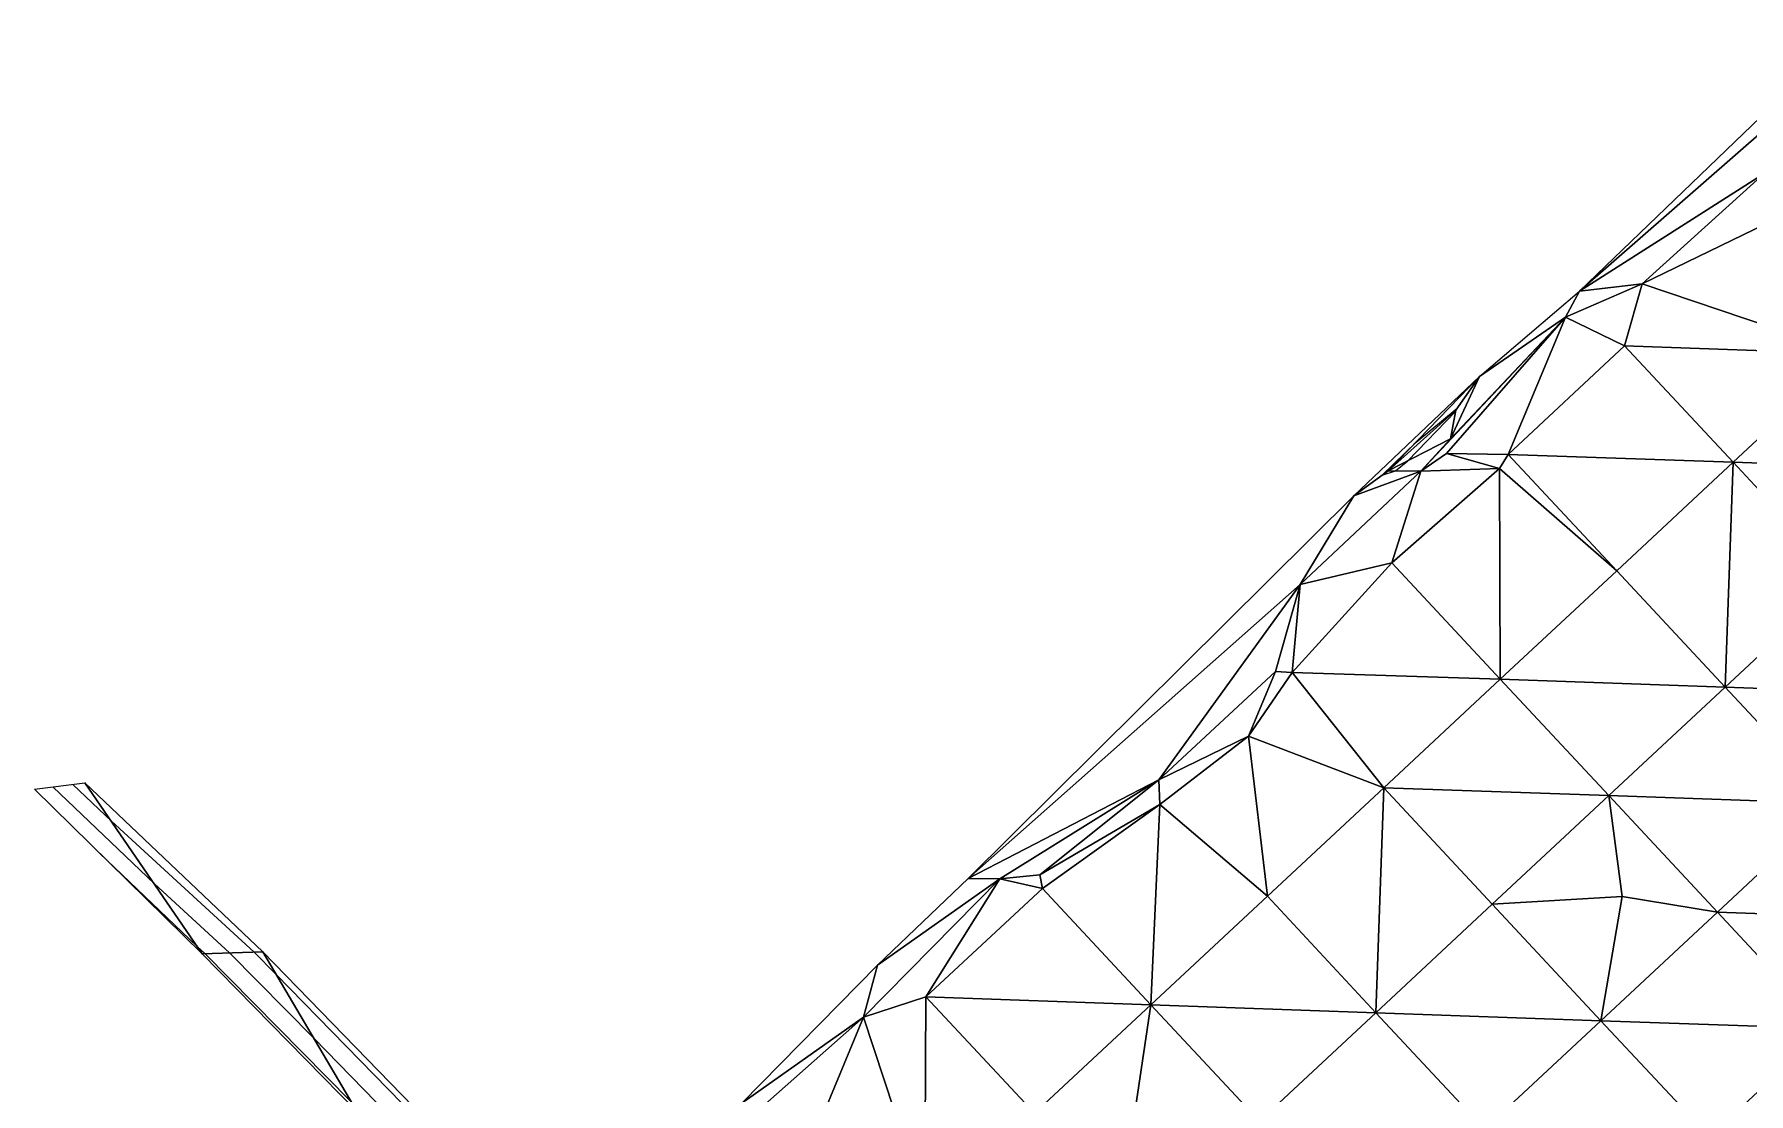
# Model space of a CAD drawing. Extents: x 452550 to 453808, y 451368 to 453069.
# Drawn here: x 453312.7 to 453420.4, y 451974.8 to 452041.4 of the extents above; entities that cross this region are included whole.
import ezdxf

# ---------------------------------------------------------------- set-up
doc = ezdxf.new("R2010")
doc.units = 0
doc.header["$LTSCALE"] = 0.35
doc.header["$MEASUREMENT"] = 0
doc.linetypes.add('DASHED', pattern=[5442.857143, 3628.571429, -1814.285714])
doc.layers.add('Default', color=42, linetype='Continuous', lineweight=25)
doc.layers.add('FPS_Contours-Minor', color=40, linetype='DASHED', lineweight=25)

msp = doc.modelspace()

# ---------------------------------------------------------------- linework, layer by layer
at = {"layer": 'Default', "color": 8, "linetype": 'Continuous', "lineweight": 25}
for points in [[(453409.74, 452025.21, 14.43), (453426.55, 452041.36, 14.51), (453425.33, 452038.83, 14.45)], [(453421.36, 452032.62, 14.38), (453409.74, 452025.21, 14.43), (453425.33, 452038.83, 14.45)], [(453421.36, 452032.62, 14.38), (453413.69, 452025.68, 14.39), (453409.74, 452025.21, 14.43)], [(453421.42, 452029.44, 14.38), (453413.69, 452025.68, 14.39), (453421.36, 452032.62, 14.38)], [(453421.42, 452029.44, 14.38), (453426.72, 452021.28, 14.33), (453413.69, 452025.68, 14.39)], [(453409.74, 452025.21, 14.43), (453408.88, 452023.59, 14.41), (453403.46, 452019.85, 14.47)], [(453412.58, 452021.78, 14.36), (453408.88, 452023.59, 14.41), (453413.69, 452025.68, 14.39)], [(453408.88, 452023.59, 14.41), (453409.74, 452025.21, 14.43), (453413.69, 452025.68, 14.39)], [(453426.72, 452021.28, 14.33), (453412.58, 452021.78, 14.36), (453413.69, 452025.68, 14.39)], [(453401.4, 452015.02, 14.45), (453399.79, 452013.9, 14.45), (453408.88, 452023.59, 14.41)], [(453399.79, 452013.9, 14.45), (453401.64, 452015.94, 14.47), (453408.88, 452023.59, 14.41)], [(453408.88, 452023.59, 14.41), (453405.27, 452014.96, 14.39), (453401.4, 452015.02, 14.45)], [(453401.64, 452015.94, 14.47), (453403.46, 452019.85, 14.47), (453408.88, 452023.59, 14.41)], [(453412.58, 452021.78, 14.36), (453405.27, 452014.96, 14.39), (453408.88, 452023.59, 14.41)], [(453405.27, 452014.96, 14.39), (453412.58, 452021.78, 14.36), (453419.4, 452014.47, 14.29)], [(453419.4, 452014.47, 14.29), (453412.58, 452021.78, 14.36), (453426.72, 452021.28, 14.33)], [(453419.4, 452014.47, 14.29), (453426.72, 452021.28, 14.33), (453433.54, 452013.97, 14.39)], [(453395.57, 452012.36, 14.43), (453403.46, 452019.85, 14.47), (453397.73, 452013.93, 14.52)], [(453403.46, 452019.85, 14.47), (453401.98, 452017.75, 14.5), (453397.73, 452013.93, 14.52)], [(453401.64, 452015.94, 14.47), (453401.98, 452017.75, 14.5), (453403.46, 452019.85, 14.47)], [(453401.98, 452017.75, 14.5), (453401.64, 452015.94, 14.47), (453397.73, 452013.93, 14.52)], [(453401.64, 452015.94, 14.47), (453399.79, 452013.9, 14.45), (453397.73, 452013.93, 14.52)], [(453397.95, 452008.15, 14.41), (453399.79, 452013.9, 14.45), (453404.73, 452014.07, 14.36)], [(453404.77, 452000.83, 14.37), (453397.95, 452008.15, 14.41), (453404.73, 452014.07, 14.36)], [(453404.73, 452014.07, 14.36), (453399.79, 452013.9, 14.45), (453401.4, 452015.02, 14.45)], [(453405.27, 452014.96, 14.39), (453404.73, 452014.07, 14.36), (453401.4, 452015.02, 14.45)], [(453405.27, 452014.96, 14.39), (453412.09, 452007.65, 14.34), (453404.73, 452014.07, 14.36)], [(453412.09, 452007.65, 14.34), (453404.77, 452000.83, 14.37), (453404.73, 452014.07, 14.36)], [(453412.09, 452007.65, 14.34), (453405.27, 452014.96, 14.39), (453419.4, 452014.47, 14.29)], [(453412.09, 452007.65, 14.34), (453419.4, 452014.47, 14.29), (453418.9, 452000.33, 14.4)], [(453418.9, 452000.33, 14.4), (453419.4, 452014.47, 14.29), (453426.22, 452007.15, 14.35)], [(453426.22, 452007.15, 14.35), (453419.4, 452014.47, 14.29), (453433.54, 452013.97, 14.39)], [(453392.2, 452006.78, 14.5), (453395.57, 452012.36, 14.43), (453399.79, 452013.9, 14.45)], [(453397.95, 452008.15, 14.41), (453392.2, 452006.78, 14.5), (453399.79, 452013.9, 14.45)], [(453395.57, 452012.36, 14.43), (453397.73, 452013.93, 14.52), (453399.79, 452013.9, 14.45)], [(453395.57, 452012.36, 14.43), (453392.2, 452006.78, 14.5), (453371.33, 451988.32, 14.46)], [(453397.95, 452008.15, 14.41), (453391.7, 452001.25, 14.35), (453392.2, 452006.78, 14.5)], [(453397.95, 452008.15, 14.41), (453404.77, 452000.83, 14.37), (453391.7, 452001.25, 14.35)], [(453404.77, 452000.83, 14.37), (453412.09, 452007.65, 14.34), (453418.9, 452000.33, 14.4)], [(453392.2, 452006.78, 14.5), (453383.32, 451994.51, 14.41), (453371.33, 451988.32, 14.46)], [(453390.64, 452001.33, 14.33), (453383.32, 451994.51, 14.41), (453392.2, 452006.78, 14.5)], [(453391.7, 452001.25, 14.35), (453390.64, 452001.33, 14.33), (453392.2, 452006.78, 14.5)], [(453418.9, 452000.33, 14.4), (453426.22, 452007.15, 14.35), (453433.04, 451999.84, 14.34)], [(453383.32, 451994.51, 14.41), (453390.64, 452001.33, 14.33), (453388.96, 451997.25, 14.29)], [(453388.96, 451997.25, 14.29), (453390.64, 452001.33, 14.33), (453391.7, 452001.25, 14.35)], [(453397.46, 451994.01, 14.35), (453388.96, 451997.25, 14.29), (453391.7, 452001.25, 14.35)], [(453404.77, 452000.83, 14.37), (453397.46, 451994.01, 14.35), (453391.7, 452001.25, 14.35)], [(453397.46, 451994.01, 14.35), (453404.77, 452000.83, 14.37), (453411.59, 451993.52, 14.39)], [(453411.59, 451993.52, 14.39), (453404.77, 452000.83, 14.37), (453418.9, 452000.33, 14.4)], [(453411.59, 451993.52, 14.39), (453418.9, 452000.33, 14.4), (453425.72, 451993.02, 14.4)], [(453425.72, 451993.02, 14.4), (453418.9, 452000.33, 14.4), (453433.04, 451999.84, 14.34)], [(453383.38, 451992.96, 14.38), (453383.32, 451994.51, 14.41), (453388.96, 451997.25, 14.29)], [(453390.14, 451987.2, 14.37), (453383.38, 451992.96, 14.38), (453388.96, 451997.25, 14.29)], [(453397.46, 451994.01, 14.35), (453390.14, 451987.2, 14.37), (453388.96, 451997.25, 14.29)], [(453312.67, 451993.92, 14.46), (453315.85, 451994.32, 13.19), (453323.21, 451983.59, 14.56)], [(453315.85, 451994.32, 13.19), (453327.02, 451983.71, 13.32), (453323.21, 451983.59, 14.56)], [(453383.32, 451994.51, 14.41), (453373.32, 451988.29, 14.47), (453371.33, 451988.32, 14.46)], [(453373.32, 451988.29, 14.47), (453383.32, 451994.51, 14.41), (453375.85, 451988.55, 14.43)], [(453375.85, 451988.55, 14.43), (453383.32, 451994.51, 14.41), (453383.38, 451992.96, 14.38)], [(453390.14, 451987.2, 14.37), (453397.46, 451994.01, 14.35), (453396.96, 451979.88, 14.38)], [(453396.96, 451979.88, 14.38), (453397.46, 451994.01, 14.35), (453404.27, 451986.7, 14.38)], [(453404.27, 451986.7, 14.38), (453397.46, 451994.01, 14.35), (453411.59, 451993.52, 14.39)], [(453376.01, 451987.69, 14.45), (453375.85, 451988.55, 14.43), (453383.38, 451992.96, 14.38)], [(453382.82, 451980.38, 14.37), (453376.01, 451987.69, 14.45), (453383.38, 451992.96, 14.38)], [(453390.14, 451987.2, 14.37), (453382.82, 451980.38, 14.37), (453383.38, 451992.96, 14.38)], [(453404.27, 451986.7, 14.38), (453411.59, 451993.52, 14.39), (453412.44, 451987.19, 14.34)], [(453411.59, 451993.52, 14.39), (453418.41, 451986.2, 14.4), (453412.44, 451987.19, 14.34)], [(453418.41, 451986.2, 14.4), (453411.59, 451993.52, 14.39), (453425.72, 451993.02, 14.4)], [(453418.41, 451986.2, 14.4), (453425.72, 451993.02, 14.4), (453432.54, 451985.7, 14.4)], [(453368.69, 451980.88, 14.44), (453364.76, 451979.6, 14.47), (453373.32, 451988.29, 14.47)], [(453364.76, 451979.6, 14.47), (453365.64, 451982.86, 14.39), (453373.32, 451988.29, 14.47)], [(453365.64, 451982.86, 14.39), (453371.33, 451988.32, 14.46), (453373.32, 451988.29, 14.47)], [(453376.01, 451987.69, 14.45), (453368.69, 451980.88, 14.44), (453373.32, 451988.29, 14.47)], [(453376.01, 451987.69, 14.45), (453373.32, 451988.29, 14.47), (453375.85, 451988.55, 14.43)], [(453368.69, 451980.88, 14.44), (453376.01, 451987.69, 14.45), (453382.82, 451980.38, 14.37)], [(453382.82, 451980.38, 14.37), (453390.14, 451987.2, 14.37), (453396.96, 451979.88, 14.38)], [(453411.09, 451979.38, 14.41), (453404.27, 451986.7, 14.38), (453412.44, 451987.19, 14.34)], [(453418.41, 451986.2, 14.4), (453411.09, 451979.38, 14.41), (453412.44, 451987.19, 14.34)], [(453396.96, 451979.88, 14.38), (453404.27, 451986.7, 14.38), (453411.09, 451979.38, 14.41)], [(453411.09, 451979.38, 14.41), (453418.41, 451986.2, 14.4), (453425.22, 451978.88, 14.41)], [(453425.22, 451978.88, 14.41), (453418.41, 451986.2, 14.4), (453432.54, 451985.7, 14.4)], [(453323.21, 451983.59, 14.56), (453327.02, 451983.71, 13.32), (453332.95, 451973.66, 14.58)], [(453327.02, 451983.71, 13.32), (453337.23, 451973.22, 13.33), (453332.95, 451973.66, 14.58)], [(453365.64, 451982.86, 14.39), (453364.76, 451979.6, 14.47), (453357.13, 451974.19, 14.44)], [(453364.76, 451979.6, 14.47), (453368.69, 451980.88, 14.44), (453368.61, 451967.91, 14.43)], [(453368.69, 451980.88, 14.44), (453375.51, 451973.56, 14.41), (453368.61, 451967.91, 14.43)], [(453375.51, 451973.56, 14.41), (453368.69, 451980.88, 14.44), (453382.82, 451980.38, 14.37)], [(453364.76, 451979.6, 14.47), (453358.02, 451973.64, 14.48), (453357.13, 451974.19, 14.44)], [(453362.08, 451973.13, 14.49), (453358.02, 451973.64, 14.48), (453364.76, 451979.6, 14.47)], [(453362.08, 451973.13, 14.49), (453364.76, 451979.6, 14.47), (453368.61, 451967.91, 14.43)], [(453375.51, 451973.56, 14.41), (453382.82, 451980.38, 14.37), (453381.16, 451969.26, 14.34)], [(453382.82, 451980.38, 14.37), (453389.64, 451973.06, 14.38), (453381.16, 451969.26, 14.34)], [(453389.64, 451973.06, 14.38), (453382.82, 451980.38, 14.37), (453396.96, 451979.88, 14.38)], [(453389.64, 451973.06, 14.38), (453396.96, 451979.88, 14.38), (453403.78, 451972.56, 14.4)], [(453403.78, 451972.56, 14.4), (453396.96, 451979.88, 14.38), (453411.09, 451979.38, 14.41)], [(453403.78, 451972.56, 14.4), (453411.09, 451979.38, 14.41), (453417.91, 451972.07, 14.4)], [(453417.91, 451972.07, 14.4), (453411.09, 451979.38, 14.41), (453425.22, 451978.88, 14.41)], [(453417.91, 451972.07, 14.4), (453425.22, 451978.88, 14.41), (453432.04, 451971.57, 14.44)]]:
    msp.add_3dface(points, dxfattribs=at)
at = {"layer": 'FPS_Contours-Minor', "color": 12, "linetype": 'Continuous', "lineweight": 25}
for p, q in [((453398.96, 452014.56, 14.5), (453401.96, 452017.65, 14.5)), ((453399.49, 452015.74, 14.5), (453402.06, 452017.87, 14.5)), ((453402.06, 452017.87, 14.5), (453401.96, 452017.65, 14.5)), ((453397.35, 452013.65, 14.5), (453399.49, 452015.74, 14.5)), ((453398.19, 452013.92, 14.5), (453398.96, 452014.56, 14.5)), ((453397.35, 452013.65, 14.5), (453398.19, 452013.92, 14.5)), ((453320.21, 451987.98, 14), (453313.83, 451994.07, 14)), ((453317.51, 451991.91, 13.5), (453315.08, 451994.23, 13.5)), ((453317.51, 451991.91, 13.5), (453326.48, 451983.69, 13.5)), ((453322.9, 451984.04, 14.5), (453316.77, 451989.91, 14.5)), ((453320.21, 451987.98, 14), (453324.93, 451983.64, 14)), ((453322.9, 451984.04, 14.5), (453323.39, 451983.6, 14.5)), ((453332.58, 451974.28, 14.5), (453323.39, 451983.6, 14.5)), ((453330.22, 451978.29, 14), (453324.93, 451983.64, 14)), ((453327.85, 451982.3, 13.5), (453326.48, 451983.69, 13.5)), ((453327.85, 451982.3, 13.5), (453336.65, 451973.28, 13.5)), ((453330.22, 451978.29, 14), (453334.93, 451973.46, 14))]:
    msp.add_line(p, q, dxfattribs=at)

doc.saveas('drawing.dxf')
